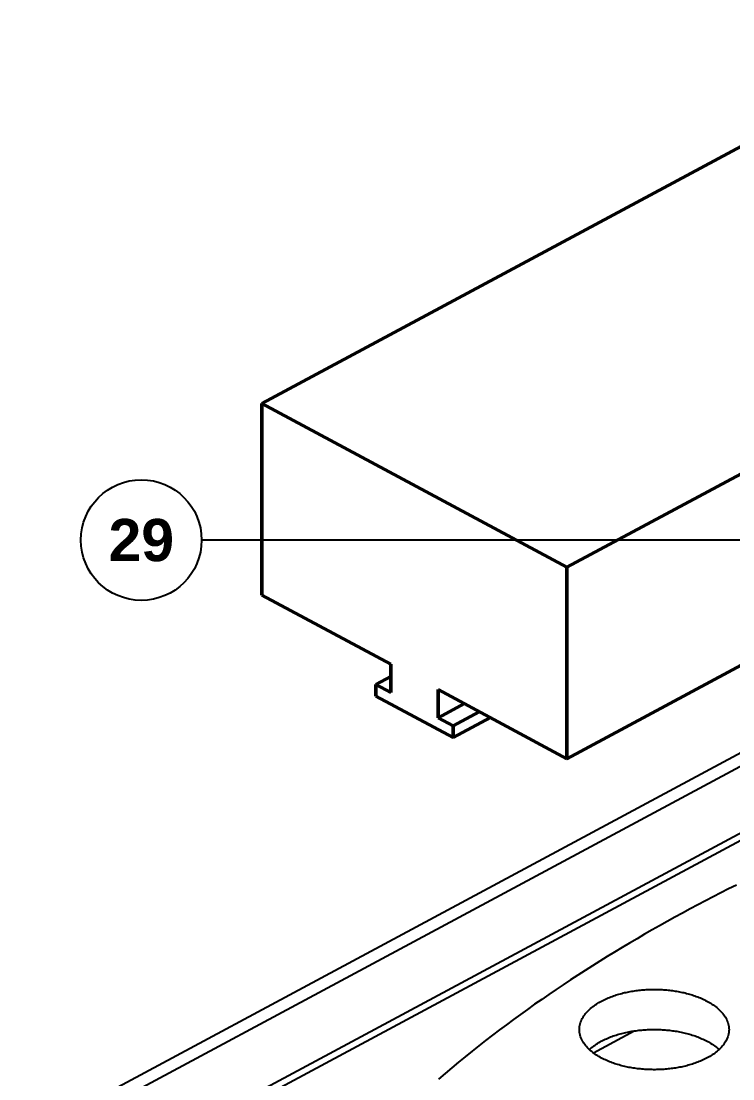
# Model space of a CAD drawing. Header units: millimetres. Extents: x 0 to 841, y 0 to 594.
# Drawn here: x 177 to 236, y 372 to 459.7 of the extents above; entities that cross this region are included whole.
import ezdxf
from ezdxf.enums import TextEntityAlignment as Align

# ---------------------------------------------------------------- set-up
doc = ezdxf.new("R2010")
doc.units = ezdxf.units.MM
for name, color, linetype, lineweight in [('COTA', 7, 'CONTINUOUS', 25), ('FINA', 7, 'CONTINUOUS', 25), ('TXT', 7, 'CONTINUOUS', 25), ('VIS', 7, 'CONTINUOUS', 50)]:
    doc.layers.add(name, color=color, linetype=linetype, lineweight=lineweight)
doc.styles.add('STDB', font='LiberationSans-Bold.ttf')

msp = doc.modelspace()

# ---------------------------------------------------------------- linework, layer by layer
at = {"layer": 'COTA'}
msp.add_line((237.688, 416.657), (191.965, 416.657), dxfattribs=at)
at = {"layer": 'FINA'}
for points in [[(196.965, 427.971), (256.004, 459.669)], [(196.965, 412.099), (196.965, 427.971)], [(196.965, 427.971), (222.23, 414.406)], [(222.23, 414.406), (237.441, 422.573)], [(135.528, 338.111), (282.301, 416.913)], [(222.23, 398.534), (222.23, 414.406)], [(196.965, 412.099), (207.638, 406.368)], [(135.528, 344.755), (253.569, 408.131)], [(135.528, 343.648), (254.6, 407.577)], [(207.638, 404.031), (207.638, 406.368)], [(222.23, 398.534), (237.441, 406.701)], [(156.926, 348.985), (262.449, 405.639)], [(206.401, 404.695), (207.638, 405.359)], [(206.401, 403.711), (206.401, 404.695)], [(206.401, 404.695), (207.638, 404.031)], [(211.557, 404.264), (222.23, 398.534)], [(211.557, 401.927), (211.557, 404.264)], [(206.401, 403.711), (212.794, 400.278)], [(211.557, 401.927), (213.734, 403.096)], [(212.794, 401.262), (214.971, 402.431)], [(211.557, 401.927), (212.794, 401.262)], [(212.794, 400.278), (215.888, 401.939)], [(212.794, 400.278), (212.794, 401.262)], [(236.271, 388.063), (235.627, 387.74), (234.985, 387.414), (234.344, 387.085), (233.705, 386.753), (233.068, 386.417), (232.432, 386.078), (231.798, 385.736), (231.166, 385.391), (230.536, 385.042), (229.908, 384.691), (229.281, 384.335), (228.657, 383.977), (228.034, 383.614), (227.413, 383.249), (226.795, 382.88), (226.178, 382.508), (225.564, 382.132), (224.952, 381.752), (224.342, 381.369), (223.734, 380.982), (223.129, 380.592), (222.526, 380.198), (221.925, 379.801), (221.327, 379.399), (220.732, 378.994), (220.139, 378.586), (219.548, 378.173), (218.961, 377.756), (218.376, 377.336), (217.794, 376.912), (217.215, 376.484), (216.638, 376.052), (216.065, 375.616), (215.495, 375.176), (214.928, 374.732), (214.364, 374.284), (213.804, 373.831), (213.246, 373.375), (212.693, 372.914), (212.142, 372.449), (211.596, 371.98)], [(223.26, 376.083), (223.265, 376.203), (223.277, 376.323), (223.297, 376.442), (223.324, 376.559), (223.359, 376.675), (223.401, 376.788), (223.449, 376.898), (223.504, 377.006), (223.563, 377.11), (223.628, 377.212), (223.698, 377.31), (223.771, 377.406), (223.849, 377.498), (223.93, 377.587), (224.014, 377.673), (224.101, 377.757), (224.191, 377.837), (224.283, 377.914), (224.378, 377.989), (224.474, 378.061), (224.573, 378.131), (224.673, 378.198), (224.775, 378.262), (224.878, 378.325), (224.982, 378.385), (225.088, 378.443), (225.195, 378.498), (225.303, 378.552), (225.412, 378.604), (225.522, 378.653), (225.632, 378.701), (225.744, 378.747), (225.856, 378.791), (225.969, 378.833), (226.082, 378.874), (226.196, 378.913), (226.311, 378.95), (226.426, 378.985), (226.542, 379.019), (226.658, 379.052), (226.774, 379.083), (226.891, 379.112), (227.008, 379.14), (227.126, 379.166), (227.244, 379.191), (227.362, 379.215), (227.481, 379.237), (227.599, 379.258), (227.718, 379.277), (227.837, 379.295), (227.957, 379.312), (228.076, 379.327), (228.196, 379.341), (228.316, 379.354), (228.436, 379.365), (228.556, 379.375), (228.676, 379.384), (228.796, 379.392), (228.917, 379.398), (229.037, 379.403), (229.157, 379.407), (229.278, 379.409), (229.398, 379.411), (229.519, 379.411), (229.639, 379.409), (229.76, 379.407), (229.88, 379.403), (230.001, 379.398), (230.121, 379.392), (230.241, 379.384), (230.362, 379.375), (230.482, 379.365), (230.602, 379.354), (230.721, 379.341), (230.841, 379.327), (230.961, 379.312), (231.08, 379.295), (231.199, 379.277), (231.318, 379.258), (231.437, 379.237), (231.555, 379.215), (231.674, 379.191), (231.791, 379.166), (231.909, 379.14), (232.026, 379.112), (232.143, 379.083), (232.26, 379.052), (232.376, 379.019), (232.491, 378.985), (232.606, 378.95), (232.721, 378.913), (232.835, 378.874), (232.949, 378.833), (233.062, 378.791), (233.174, 378.747), (233.285, 378.701), (233.396, 378.653), (233.506, 378.604), (233.615, 378.552), (233.722, 378.498), (233.829, 378.443), (233.935, 378.385), (234.04, 378.325), (234.143, 378.262), (234.244, 378.198), (234.344, 378.131), (234.443, 378.061), (234.539, 377.989), (234.634, 377.914), (234.726, 377.837), (234.816, 377.757), (234.903, 377.673), (234.988, 377.587), (235.069, 377.498), (235.146, 377.406), (235.22, 377.31), (235.289, 377.212), (235.354, 377.11), (235.414, 377.006), (235.468, 376.898), (235.516, 376.788), (235.558, 376.675), (235.593, 376.559), (235.621, 376.442), (235.641, 376.323), (235.653, 376.203), (235.657, 376.083)], [(233.842, 373.73), (233.735, 373.674), (233.627, 373.62), (233.518, 373.568), (233.408, 373.518), (233.297, 373.47), (233.186, 373.424), (233.074, 373.38), (232.961, 373.337), (232.847, 373.297), (232.733, 373.257), (232.618, 373.22), (232.503, 373.184), (232.387, 373.15), (232.271, 373.118), (232.155, 373.086), (232.038, 373.057), (231.92, 373.029), (231.803, 373.002), (231.685, 372.977), (231.566, 372.954), (231.448, 372.931), (231.329, 372.91), (231.21, 372.891), (231.091, 372.873), (230.971, 372.856), (230.851, 372.84), (230.732, 372.826), (230.612, 372.813), (230.492, 372.802), (230.371, 372.791), (230.251, 372.783), (230.131, 372.775), (230.01, 372.768), (229.89, 372.763), (229.769, 372.759), (229.648, 372.757), (229.528, 372.755), (229.407, 372.755), (229.286, 372.757), (229.166, 372.759), (229.045, 372.763), (228.925, 372.768), (228.804, 372.774), (228.684, 372.781), (228.563, 372.79), (228.443, 372.8), (228.323, 372.812), (228.203, 372.824), (228.083, 372.838), (227.964, 372.853), (227.844, 372.87), (227.725, 372.888), (227.606, 372.907), (227.487, 372.928), (227.368, 372.95), (227.25, 372.974), (227.132, 372.999), (227.014, 373.025), (226.897, 373.053), (226.78, 373.082), (226.663, 373.113), (226.547, 373.145), (226.431, 373.179), (226.316, 373.215), (226.201, 373.252), (226.087, 373.291), (225.973, 373.331), (225.86, 373.374), (225.748, 373.418), (225.636, 373.463), (225.525, 373.511), (225.415, 373.561), (225.306, 373.612), (225.198, 373.666), (225.091, 373.722), (224.985, 373.78), (224.881, 373.84), (224.777, 373.902), (224.676, 373.967), (224.575, 374.034), (224.477, 374.103), (224.38, 374.175), (224.285, 374.25), (224.193, 374.328), (224.103, 374.408), (224.016, 374.491), (223.931, 374.577), (223.85, 374.667), (223.772, 374.759), (223.698, 374.854), (223.629, 374.953), (223.564, 375.055), (223.504, 375.159), (223.45, 375.267), (223.401, 375.378), (223.359, 375.491), (223.324, 375.606), (223.297, 375.724), (223.277, 375.842), (223.265, 375.962), (223.26, 376.083)], [(224.088, 374.422), (224.178, 374.503), (224.27, 374.581), (224.364, 374.657), (224.461, 374.729), (224.559, 374.799), (224.66, 374.867), (224.761, 374.932), (224.865, 374.995), (224.969, 375.055), (225.075, 375.114), (225.182, 375.17), (225.291, 375.224), (225.4, 375.276), (225.51, 375.326), (225.621, 375.374), (225.732, 375.42), (225.845, 375.465), (225.958, 375.507), (226.072, 375.548), (226.186, 375.587), (226.301, 375.625), (226.417, 375.66), (226.533, 375.695), (226.649, 375.727), (226.766, 375.758), (226.883, 375.788), (227.001, 375.816), (227.119, 375.843), (227.237, 375.868), (227.355, 375.891), (227.474, 375.914), (227.593, 375.935), (227.713, 375.954), (227.832, 375.972), (227.952, 375.989), (228.072, 376.004), (228.192, 376.019), (228.312, 376.031), (228.432, 376.043), (228.553, 376.053), (228.673, 376.062), (228.794, 376.07), (228.915, 376.076), (229.036, 376.081), (229.156, 376.085), (229.277, 376.087), (229.398, 376.089), (229.519, 376.089), (229.64, 376.087), (229.761, 376.085), (229.882, 376.081), (230.003, 376.076), (230.123, 376.07), (230.244, 376.062), (230.365, 376.053), (230.485, 376.043), (230.605, 376.031), (230.726, 376.019), (230.846, 376.004), (230.966, 375.989), (231.085, 375.972), (231.205, 375.954), (231.324, 375.935), (231.443, 375.914), (231.562, 375.891), (231.681, 375.868), (231.799, 375.843), (231.917, 375.816), (232.034, 375.788), (232.152, 375.758), (232.268, 375.727), (232.385, 375.695), (232.501, 375.66), (232.616, 375.625), (232.731, 375.587), (232.846, 375.548), (232.959, 375.507), (233.073, 375.465), (233.185, 375.42), (233.297, 375.374), (233.408, 375.326), (233.518, 375.276), (233.627, 375.224), (233.735, 375.17), (233.842, 375.114), (233.948, 375.055), (234.053, 374.995), (234.156, 374.932), (234.258, 374.867), (234.358, 374.799), (234.457, 374.729), (234.553, 374.657), (234.648, 374.581), (234.74, 374.503), (234.83, 374.422)], [(224.417, 374.147), (227.811, 375.969)], [(235.657, 376.083), (235.653, 375.958), (235.64, 375.834), (235.618, 375.711), (235.589, 375.59), (235.551, 375.471), (235.507, 375.355), (235.455, 375.241), (235.398, 375.13), (235.334, 375.023), (235.265, 374.919), (235.192, 374.818), (235.114, 374.721), (235.032, 374.627), (234.946, 374.536), (234.857, 374.448), (234.766, 374.364), (234.671, 374.282), (234.574, 374.204), (234.475, 374.128), (234.373, 374.055), (234.27, 373.985), (234.165, 373.918), (234.059, 373.853), (233.951, 373.79), (233.842, 373.73)]]:
    msp.add_lwpolyline(points, dxfattribs=at)
msp.add_circle((186.965, 416.657), 5, dxfattribs=at)
at = {"layer": 'VIS'}
for points in [[(196.965, 427.971), (256.004, 459.669)], [(196.965, 412.099), (196.965, 427.971)], [(196.965, 427.971), (222.23, 414.406)], [(222.23, 414.406), (237.441, 422.573)], [(222.23, 398.534), (222.23, 414.406)], [(196.965, 412.099), (207.638, 406.368)], [(207.638, 404.031), (207.638, 406.368)], [(222.23, 398.534), (237.441, 406.701)], [(206.401, 404.695), (207.638, 405.359)], [(206.401, 403.711), (206.401, 404.695)], [(206.401, 404.695), (207.638, 404.031)], [(211.557, 404.264), (222.23, 398.534)], [(211.557, 401.927), (211.557, 404.264)], [(206.401, 403.711), (212.794, 400.278)], [(211.557, 401.927), (213.734, 403.096)], [(212.794, 401.262), (214.971, 402.431)], [(211.557, 401.927), (212.794, 401.262)], [(212.794, 400.278), (215.888, 401.939)], [(212.794, 400.278), (212.794, 401.262)]]:
    msp.add_lwpolyline(points, dxfattribs=at)

# ---------------------------------------------------------------- texts
at = {"layer": 'TXT', "style": 'STDB'}
msp.add_text('29', height=3.5, dxfattribs=at).set_placement((186.965, 416.657), align=Align.MIDDLE_CENTER)

doc.saveas('drawing.dxf')
